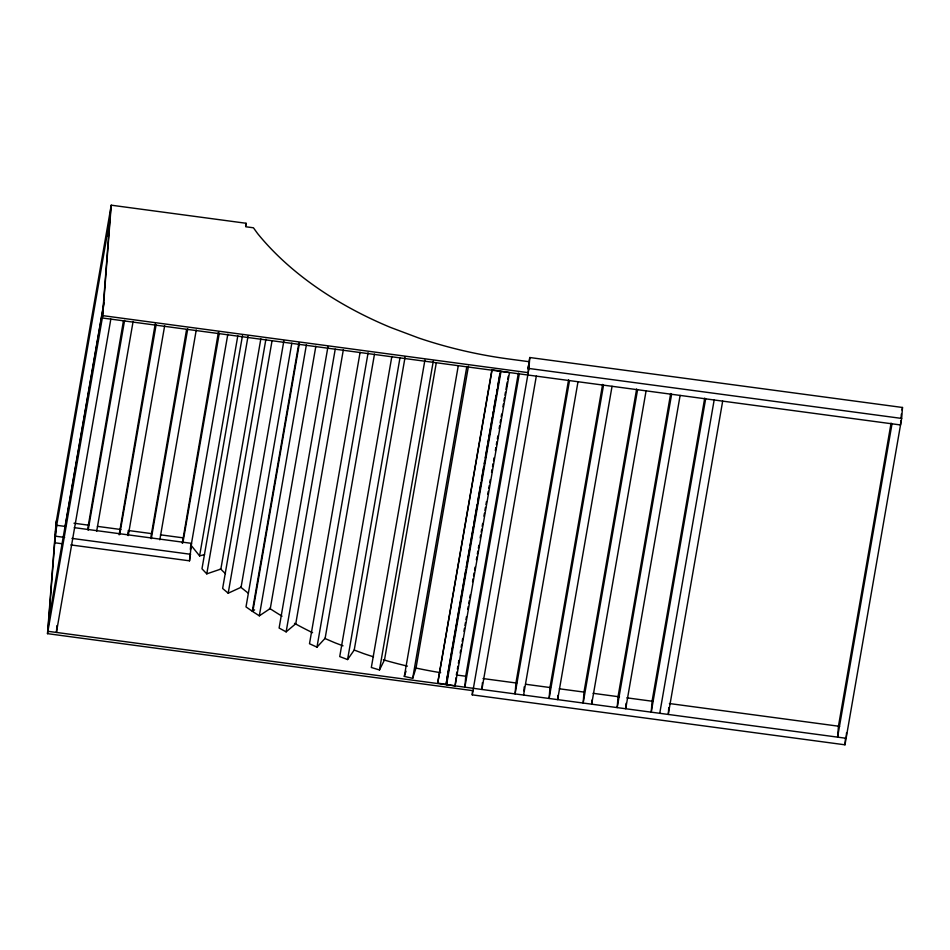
<?xml version="1.0" encoding="UTF-8"?>
<svg xmlns="http://www.w3.org/2000/svg" width="950" height="950" viewBox="0 0 950 950"><rect width="100%" height="100%" fill="white"/><g stroke="black" fill="none" stroke-linecap="round" stroke-linejoin="round"><path stroke-width="1.43" d="M472.981 690.674L47.5 633.65L56.002 523.212L111.233 205.188L246.038 223.262L245.765 226.765L253.424 227.786L257.652 233.617A309.427 197.125 9.9 0 0 390.402 327.37L418.677 337.998A309.427 197.125 9.9 0 0 508.63 358.969L529.055 361.701L528.212 372.649L102.731 315.626L111.233 205.188M56.406 520.861L47.904 631.299L846.106 738.281L846.533 732.806M62.047 543.744L54.72 542.759L56.691 525.291L65.491 526.466M56.941 625.599L56.418 632.439L110.829 319.117M108.846 225.019L108.003 235.968L109.131 229.437M110.817 207.539L102.327 317.977L900.529 424.959L900.837 420.85M87.661 529.209L123.405 321.076M119.13 534.803L155.23 323.843M127.739 534.577L127.953 531.834M150.812 537.664L186.568 329.543M182.281 543.269L218.393 332.31M70.834 544.92L189.525 560.832L189.953 555.358M190.475 548.518L190.796 544.409M189.525 560.832L191.508 543.352L74.278 527.642M528.877 362.746L529.779 357.521L902.5 407.479L901.657 418.428L844.977 744.812L472.257 694.854L472.566 690.745M482.422 682.623L481.899 689.462L536.311 376.141M528.224 369.526L528.438 366.783M472.257 694.854L528.936 368.469L529.779 357.521M523.913 690.947L524.222 686.838M557.947 695.507L557.638 699.616L612.049 386.294M591.992 700.067L591.672 704.176L646.083 390.854M626.133 703.261L625.706 708.736L680.129 395.414M668.361 713.07L668.788 707.596M844.977 744.812L845.5 737.96M901.051 418.119L901.372 414.01M446.607 684.594L501.018 371.272L509.521 372.543L455.098 685.864L446.607 684.594L447.866 673.704M455.098 685.864L456.048 677.706M493.513 369.966L500.508 371.129L446.084 684.451L437.701 683.062L491.779 370.571M446.084 684.451L447.782 673.633M55.563 531.81L109.974 218.488M48.747 620.35L103.17 307.028M65.087 527.131L104.061 302.694M47.5 633.65L102.731 315.626M88.148 530.219L124.593 320.364M96.651 531.359L133.095 321.504M119.712 534.446L156.156 324.591M128.226 535.586L164.671 325.731M151.299 538.686L187.744 328.831M159.814 539.826L196.258 329.971M182.875 542.913L219.319 333.058M245.623 225.613L246.038 223.262M190.368 549.884L227.822 334.198M204.535 554.598L199.595 555.904L237.809 335.849M242.476 335.623L201.982 568.801L206.779 573.859L220.863 569.074L260.846 338.817M206.779 573.859L248.021 336.312M265.905 339.257L222.632 588.466L228.202 593.204L241.074 587.278L283.848 340.991M228.202 593.204L271.985 341.086M291.816 343.128L246.002 606.896L252.296 611.266L254.6 609.864M252.296 611.266L298.87 343.116M299.381 343.461L252.807 611.61L259.326 615.826L270.299 608.499L315.863 346.18M259.326 615.826L306.399 344.767M327.952 346.762L279.11 628.033L286.14 631.869L295.771 623.722L343.342 349.754M286.14 631.869L335.243 349.149M360.109 352.272L309.498 643.732L316.979 647.14L325.137 638.281L374.49 354.101M316.979 647.14L368.101 352.759M391.863 356.381L339.732 656.592L347.581 659.549L354.219 650.049L405.08 357.129M347.581 659.549L399.974 357.877M424.923 360.05L371.331 667.494L379.478 669.952L384.501 659.918L436.311 362.674M379.478 669.952L433.307 361.059M468.445 366.201L416.053 667.862L412.68 678.347L404.32 676.4L458.233 365.999M412.68 678.347L466.842 366.486M437.701 683.062L492.112 369.728M448.032 672.172L465.749 570.166M466.26 567.245L469.549 548.304M470.06 545.395L473.349 526.442M473.848 523.533L477.137 504.581M477.648 501.671L480.938 482.731M481.448 479.809L483.716 466.699M484.227 463.778L484.738 460.869M485.236 457.947L487.516 444.838M488.027 441.916L488.526 439.007M489.036 436.086L492.326 417.145M492.836 414.236L493.335 411.314M493.846 408.405L496.126 395.283M496.624 392.374L497.135 389.452M497.646 386.543L499.914 373.421M456.356 674.975L456.867 672.066M457.378 669.156L457.876 666.235M458.387 663.326L458.897 660.404M460.156 653.125L460.667 650.204M461.166 647.294L461.676 644.373M462.187 641.464L462.686 638.543M463.956 631.263L464.455 628.342M464.966 625.432L465.476 622.523M465.975 619.602L466.486 616.693M467.744 609.401L468.255 606.492M468.766 603.571L469.264 600.661M469.775 597.74L470.286 594.831M472.554 581.709L473.064 578.799M473.575 575.878L474.074 572.969M474.584 570.059L475.095 567.138M476.354 559.847L476.864 556.938M477.363 554.028L477.874 551.107M478.384 548.197L478.883 545.276M480.154 537.997L480.652 535.076M481.163 532.166L481.674 529.245M482.173 526.336L482.683 523.414M483.942 516.135L484.452 513.214M484.963 510.304L485.462 507.383M485.973 504.474L486.483 501.564M487.742 494.273L488.253 491.364M488.751 488.442L489.262 485.533M489.772 482.612L490.271 479.702M491.542 472.411L492.041 469.502M492.551 466.581L493.062 463.671M493.561 460.75L494.071 457.841M495.342 450.549L495.841 447.64M496.351 444.719L496.85 441.809M497.361 438.9L497.871 435.979M499.13 428.688L499.641 425.778M500.151 422.869L500.65 419.947M501.161 417.038L501.659 414.117M502.93 406.838L503.441 403.916M503.939 401.007L504.45 398.086M504.949 395.176L505.459 392.255M505.97 389.346L507.229 382.054M507.739 379.145L508.25 376.236M518.367 373.113L465.726 676.234L464.883 687.182L519.294 373.861M527.891 368.422L528.39 365.512M568.575 379.846L515.933 682.967L515.09 693.916L569.501 380.594M523.592 695.056L578.004 381.734M602.609 384.406L549.967 687.527L549.124 698.476L603.535 385.154M636.643 388.966L584.001 692.087L583.158 703.036L637.581 389.714M670.688 393.526L618.046 696.647L617.203 707.596L671.614 394.274M704.722 398.086L652.08 701.219L651.237 712.156L705.648 398.834M659.751 713.307L714.163 399.974M668.254 714.447L722.677 401.114M891.088 423.071L838.446 726.192L837.603 737.141L892.014 423.819M902.049 410.091L902.5 407.479M404.32 676.4L406.018 671.163M528.936 368.469L901.657 418.428M73.993 523.224L88.647 525.184M97.434 526.371L120.876 529.506M128.202 530.492L151.644 533.627M160.443 534.814L182.424 537.759M55.848 536.239L64.647 537.415M71.974 538.401L190.665 554.301M456.724 675.034L465.476 676.198M483.039 678.561L516.788 683.074M525.587 684.261L550.537 687.598M559.336 688.786L584.286 692.123M593.097 693.31L619.507 696.849M626.846 697.834L653.256 701.373M669.394 703.534L839.61 726.346M343.021 645.834L335.588 643.043A309.427 197.125 9.9 0 1 324.639 638.317M354.136 650.014L363.862 653.671A309.427 197.125 9.9 0 0 373.528 656.83M191.188 545.431L199.595 555.904M440.681 672.695A309.427 197.125 9.9 0 1 416.053 668.052M407.431 666.116A309.427 197.125 9.9 0 1 383.313 659.787M312.586 632.7A309.427 197.125 9.9 0 1 294.5 623.331M282.031 616.17A309.427 197.125 9.9 0 1 269.479 608.285M248.318 593.204A309.427 197.125 9.9 0 1 240.611 587.053M225.482 573.681A309.427 197.125 9.9 0 1 220.388 568.729"/></g></svg>
